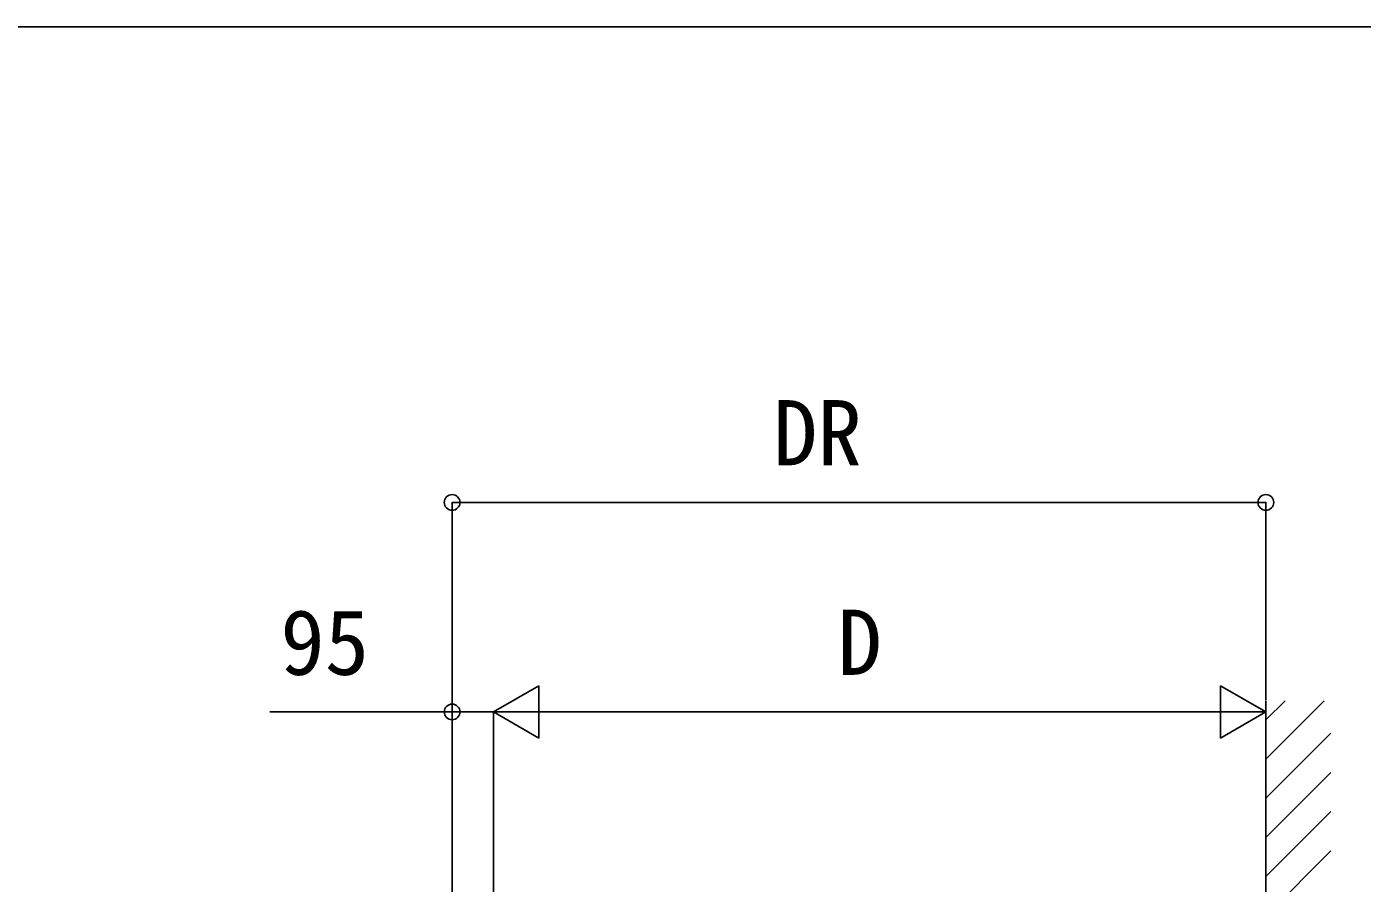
# Model space of a CAD drawing. Units: millimetres, scale not verified. Extents: x -10500 to 10500, y -15600 to 15524.
# Drawn here: x 4539 to 7600, y 13037 to 15000 of the extents above; entities that cross this region are included whole.
import ezdxf
from ezdxf.enums import TextEntityAlignment as Align

# ---------------------------------------------------------------- set-up
doc = ezdxf.new("R2010")
doc.units = ezdxf.units.MM
doc.header["$LTSCALE"] = 80
for name, color, linetype in [('0-5_YKK_A1', 4, 'Continuous'), ('0-6_YKK_D', 6, 'Continuous'), ('0-7_YKK_ZWAK', 7, 'Continuous')]:
    doc.layers.add(name, color=color, linetype=linetype)
doc.styles.add('ＭＳ ゴシック', font='')
doc.styles.get('ＭＳ ゴシック').set_extended_font_data('MS Gothic')

msp = doc.modelspace()

# ---------------------------------------------------------------- linework, layer by layer
at = {"layer": '0-5_YKK_A1'}
for p, q in [((7379, 13411.22), (7422.85, 13455.07)), ((7379, 13321.42), (7512.66, 13455.07)), ((7379, 13454.95), (7379, 9639.38)), ((7379, 13231.61), (7528, 13380.61)), ((7379, 13141.81), (7528, 13290.81)), ((7379, 13052.01), (7528, 13201.01)), ((7379, 12962.21), (7528, 13111.21))]:
    msp.add_line(p, q, dxfattribs=at)
at = {"layer": '0-6_YKK_D'}
for p, q in [((5514, 12395.91), (5514, 13910.39)), ((7379, 13909.39), (5514, 13909.39)), ((7379, 13455.95), (7379, 13910.39)), ((5609, 13429.39), (5712.92, 13489.39)), ((5712.92, 13369.39), (5712.92, 13489.39)), ((7379, 13429.39), (7275.08, 13489.39)), ((7275.08, 13489.39), (7275.08, 13369.39)), ((5514, 12434.18), (5514, 13430.39)), ((5609, 9385.5), (5609, 13430.39)), ((5609, 9385.5), (5609, 13430.39)), ((5609, 13429.39), (5712.92, 13369.39)), ((5609, 13429.39), (5816.85, 13429.39)), ((5729, 13429.39), (7259, 13429.39)), ((7379, 13429.39), (7171.15, 13429.39)), ((7379, 13429.39), (7275.08, 13369.39))]:
    msp.add_line(p, q, dxfattribs=at)
msp.add_lwpolyline([(5609, 13429.39), (5514, 13429.39), (5096.57, 13429.39)], dxfattribs=at)
for centre in [(5514, 13909.39), (7379, 13909.39), (5514, 13429.39)]:
    msp.add_circle(centre, 18, dxfattribs=at)
at = {"layer": '0-7_YKK_ZWAK'}
msp.add_line((-10500, 14999.5), (10500, 14999.5), dxfattribs=at)

# ---------------------------------------------------------------- texts
at = {"layer": '0-6_YKK_D', "style": 'ＭＳ ゴシック'}
for s, p in [('DR', (6249.45, 13949.39)), ('95', (5120.34, 13469.39)), ('D', (6397.22, 13469.39))]:
    msp.add_text(s, height=149.6, dxfattribs=at).set_placement(p, align=Align.BOTTOM_LEFT)

doc.saveas('drawing.dxf')
